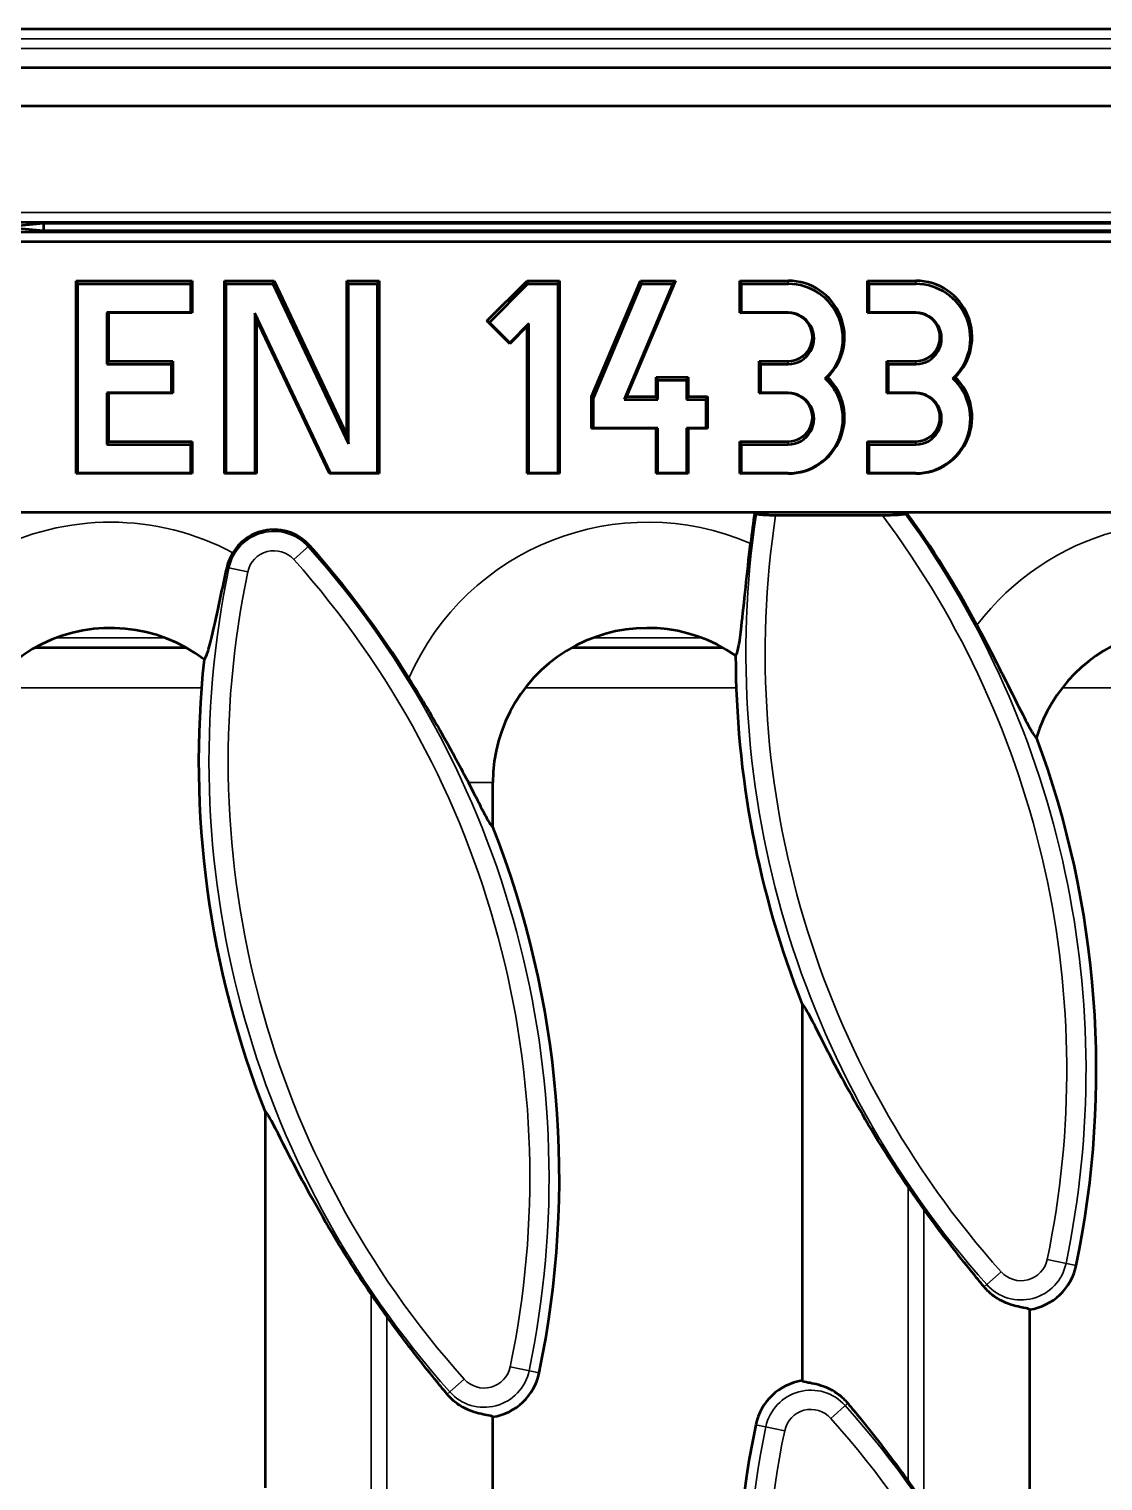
# Model space of a CAD drawing. Header units: millimetres. Extents: x 0 to 1485, y 0 to 1050.
# Drawn here: x 1222.1 to 1277.7, y 500 to 575.2 of the extents above; entities that cross this region are included whole.
import ezdxf

# ---------------------------------------------------------------- set-up
doc = ezdxf.new("R2010")
doc.units = ezdxf.units.MM
doc.header["$LTSCALE"] = 2.5
doc.layers.add('Sichtbar (ISO)', color=7, linetype='Continuous', lineweight=50)
doc.layers.add('Sichtbar schmal (ISO)', color=7, linetype='Continuous', lineweight=35)

msp = doc.modelspace()

# ---------------------------------------------------------------- linework, layer by layer
at = {"layer": 'Sichtbar (ISO)'}
for p, q in [((1448.542, 575.179), (448.542, 575.179)), ((1448.542, 573.179), (448.542, 573.179)), ((1448.542, 571.179), (448.542, 571.179)), ((1215.805, 565.179), (1375.279, 565.179)), ((1220.675, 564.929), (1222.852, 565.127)), ((1222.852, 565.127), (1340.52, 565.127)), ((1222.852, 565.127), (1222.852, 564.732)), ((1218.542, 564.679), (1316.052, 564.679)), ((1222.852, 564.732), (1220.542, 564.941)), ((1368.233, 564.732), (1222.852, 564.732)), ((1218.408, 564.179), (1315.829, 564.179)), ((1224.542, 562.149), (1224.63, 561.99)), ((1224.542, 552.174), (1224.542, 562.149)), ((1224.542, 562.149), (1230.542, 562.149)), ((1230.542, 562.149), (1230.455, 561.99)), ((1230.542, 562.149), (1230.542, 560.486)), ((1232.209, 562.149), (1234.776, 562.149)), ((1232.209, 562.149), (1232.296, 561.99)), ((1232.209, 552.174), (1232.209, 562.149)), ((1234.776, 562.149), (1234.721, 561.99)), ((1234.776, 562.149), (1238.542, 554.169)), ((1238.542, 562.149), (1238.63, 561.99)), ((1238.542, 554.169), (1238.542, 562.149)), ((1238.542, 562.149), (1240.209, 562.149)), ((1240.209, 562.149), (1240.121, 561.99)), ((1240.209, 562.149), (1240.209, 552.174)), ((1245.792, 560.071), (1247.876, 562.149)), ((1247.876, 562.149), (1249.542, 562.149)), ((1247.876, 562.149), (1247.912, 561.99)), ((1249.542, 562.149), (1249.455, 561.99)), ((1249.542, 562.149), (1249.542, 552.174)), ((1251.209, 556.164), (1253.734, 562.149)), ((1255.542, 562.149), (1253.017, 556.164)), ((1253.734, 562.149), (1255.542, 562.149)), ((1253.734, 562.149), (1253.792, 561.99)), ((1255.542, 562.149), (1255.41, 561.99)), ((1258.876, 562.149), (1258.963, 561.99)), ((1258.876, 560.486), (1258.876, 562.149)), ((1258.876, 562.149), (1261.376, 562.149)), ((1265.476, 562.149), (1265.563, 561.99)), ((1265.476, 560.486), (1265.476, 562.149)), ((1265.476, 562.149), (1267.976, 562.149)), ((1224.63, 552.19), (1224.63, 561.99)), ((1224.63, 561.99), (1230.455, 561.99)), ((1230.455, 561.99), (1230.455, 560.502)), ((1232.296, 561.99), (1234.721, 561.99)), ((1232.296, 552.19), (1232.296, 561.99)), ((1234.721, 561.99), (1238.63, 553.708)), ((1238.63, 553.708), (1238.63, 561.99)), ((1238.63, 561.99), (1240.121, 561.99)), ((1240.121, 561.99), (1240.121, 552.19)), ((1245.916, 559.999), (1247.912, 561.99)), ((1247.912, 561.99), (1249.455, 561.99)), ((1249.455, 561.99), (1249.455, 552.19)), ((1251.296, 556.075), (1253.792, 561.99)), ((1255.41, 561.99), (1252.885, 556.005)), ((1253.792, 561.99), (1255.41, 561.99)), ((1258.963, 560.502), (1258.963, 561.99)), ((1258.963, 561.99), (1261.376, 561.99)), ((1265.563, 560.502), (1265.563, 561.99)), ((1265.563, 561.99), (1267.976, 561.99)), ((1230.455, 560.502), (1226.121, 560.502)), ((1226.209, 560.486), (1226.121, 560.502)), ((1226.121, 560.502), (1226.121, 557.834)), ((1230.542, 560.486), (1226.209, 560.486)), ((1226.209, 560.486), (1226.209, 557.993)), ((1230.542, 560.486), (1230.455, 560.502)), ((1237.697, 552.19), (1233.788, 560.473)), ((1233.876, 560.154), (1233.788, 560.473)), ((1233.788, 560.473), (1233.788, 552.19)), ((1237.642, 552.174), (1233.876, 560.154)), ((1233.876, 560.154), (1233.876, 552.174)), ((1245.792, 560.071), (1245.916, 559.999)), ((1246.971, 558.895), (1245.792, 560.071)), ((1246.971, 558.947), (1245.916, 559.999)), ((1247.963, 559.937), (1246.971, 558.947)), ((1247.876, 559.798), (1247.963, 559.937)), ((1247.963, 552.19), (1247.963, 559.937)), ((1258.876, 560.486), (1258.963, 560.502)), ((1261.376, 560.486), (1258.876, 560.486)), ((1261.376, 560.502), (1258.963, 560.502)), ((1265.476, 560.486), (1265.563, 560.502)), ((1267.976, 560.486), (1265.476, 560.486)), ((1267.976, 560.502), (1265.563, 560.502)), ((1247.876, 559.798), (1246.971, 558.895)), ((1247.876, 552.174), (1247.876, 559.798)), ((1246.971, 558.895), (1246.971, 558.947)), ((1226.209, 557.993), (1226.121, 557.834)), ((1226.121, 557.834), (1229.455, 557.834)), ((1226.209, 557.993), (1229.542, 557.993)), ((1229.542, 557.993), (1229.455, 557.834)), ((1229.455, 557.834), (1229.455, 556.346)), ((1229.542, 557.993), (1229.542, 556.33)), ((1259.876, 557.993), (1259.963, 557.834)), ((1259.876, 556.33), (1259.876, 557.993)), ((1259.876, 557.993), (1261.376, 557.993)), ((1259.963, 556.346), (1259.963, 557.834)), ((1259.963, 557.834), (1261.376, 557.834)), ((1266.476, 557.993), (1266.563, 557.834)), ((1266.476, 556.33), (1266.476, 557.993)), ((1266.476, 557.993), (1267.976, 557.993)), ((1266.563, 556.346), (1266.563, 557.834)), ((1266.563, 557.834), (1267.976, 557.834)), ((1254.542, 557.161), (1254.63, 557.003)), ((1254.542, 556.164), (1254.542, 557.161)), ((1254.542, 557.161), (1256.209, 557.161)), ((1254.63, 556.005), (1254.63, 557.003)), ((1254.63, 557.003), (1256.121, 557.003)), ((1256.209, 557.161), (1256.121, 557.003)), ((1256.121, 557.003), (1256.121, 556.005)), ((1256.209, 557.161), (1256.209, 556.164)), ((1229.455, 556.346), (1226.121, 556.346)), ((1226.209, 556.33), (1226.121, 556.346)), ((1226.121, 556.346), (1226.121, 553.678)), ((1229.542, 556.33), (1226.209, 556.33)), ((1226.209, 556.33), (1226.209, 553.837)), ((1229.542, 556.33), (1229.455, 556.346)), ((1251.209, 556.164), (1251.296, 556.075)), ((1251.209, 554.502), (1251.209, 556.164)), ((1251.296, 554.518), (1251.296, 556.075)), ((1253.017, 556.164), (1252.885, 556.005)), ((1253.017, 556.164), (1254.542, 556.164)), ((1254.542, 556.164), (1254.63, 556.005)), ((1256.209, 556.164), (1256.121, 556.005)), ((1256.209, 556.164), (1257.209, 556.164)), ((1257.209, 556.164), (1257.121, 556.005)), ((1257.209, 556.164), (1257.209, 554.502)), ((1259.876, 556.33), (1259.963, 556.346)), ((1261.376, 556.33), (1259.876, 556.33)), ((1261.376, 556.346), (1259.963, 556.346)), ((1266.476, 556.33), (1266.563, 556.346)), ((1267.976, 556.33), (1266.476, 556.33)), ((1267.976, 556.346), (1266.563, 556.346)), ((1252.885, 556.005), (1254.63, 556.005)), ((1256.121, 556.005), (1257.121, 556.005)), ((1257.121, 556.005), (1257.121, 554.518)), ((1226.209, 553.837), (1226.121, 553.678)), ((1226.209, 553.837), (1230.542, 553.837)), ((1230.542, 553.837), (1230.455, 553.678)), ((1230.542, 553.837), (1230.542, 552.174)), ((1238.542, 554.169), (1238.63, 553.708)), ((1251.209, 554.502), (1251.296, 554.518)), ((1254.542, 554.502), (1251.209, 554.502)), ((1254.63, 554.518), (1251.296, 554.518)), ((1254.542, 554.502), (1254.63, 554.518)), ((1254.542, 552.174), (1254.542, 554.502)), ((1254.63, 552.19), (1254.63, 554.518)), ((1257.121, 554.518), (1256.121, 554.518)), ((1256.209, 554.502), (1256.121, 554.518)), ((1256.121, 554.518), (1256.121, 552.19)), ((1257.209, 554.502), (1256.209, 554.502)), ((1256.209, 554.502), (1256.209, 552.174)), ((1257.209, 554.502), (1257.121, 554.518)), ((1258.876, 553.837), (1258.963, 553.678)), ((1258.876, 552.174), (1258.876, 553.837)), ((1258.876, 553.837), (1261.376, 553.837)), ((1265.476, 553.837), (1267.976, 553.837)), ((1265.476, 553.837), (1265.563, 553.678)), ((1265.476, 552.174), (1265.476, 553.837)), ((1226.121, 553.678), (1230.455, 553.678)), ((1230.455, 553.678), (1230.455, 552.19)), ((1258.963, 552.19), (1258.963, 553.678)), ((1258.963, 553.678), (1261.376, 553.678)), ((1265.563, 553.678), (1267.976, 553.678)), ((1265.563, 552.19), (1265.563, 553.678)), ((1224.542, 552.174), (1224.63, 552.19)), ((1230.542, 552.174), (1224.542, 552.174)), ((1230.455, 552.19), (1224.63, 552.19)), ((1230.542, 552.174), (1230.455, 552.19)), ((1232.209, 552.174), (1232.296, 552.19)), ((1233.876, 552.174), (1232.209, 552.174)), ((1233.788, 552.19), (1232.296, 552.19)), ((1233.876, 552.174), (1233.788, 552.19)), ((1237.642, 552.174), (1237.697, 552.19)), ((1240.209, 552.174), (1237.642, 552.174)), ((1240.121, 552.19), (1237.697, 552.19)), ((1240.209, 552.174), (1240.121, 552.19)), ((1247.876, 552.174), (1247.963, 552.19)), ((1249.542, 552.174), (1247.876, 552.174)), ((1249.455, 552.19), (1247.963, 552.19)), ((1249.542, 552.174), (1249.455, 552.19)), ((1254.542, 552.174), (1254.63, 552.19)), ((1256.209, 552.174), (1254.542, 552.174)), ((1256.121, 552.19), (1254.63, 552.19)), ((1256.209, 552.174), (1256.121, 552.19)), ((1258.876, 552.174), (1258.963, 552.19)), ((1261.376, 552.174), (1258.876, 552.174)), ((1261.376, 552.19), (1258.963, 552.19)), ((1265.476, 552.174), (1265.563, 552.19)), ((1267.976, 552.174), (1265.476, 552.174)), ((1267.976, 552.19), (1265.563, 552.19)), ((1220.292, 550.179), (1314.794, 550.179)), ((1266.256, 550.004), (1260.724, 550.004)), ((1222.447, 543.179), (1230.193, 543.179)), ((1250.225, 543.179), (1257.971, 543.179)), ((1246.098, 533.882), (1246.098, 536.179)), ((1262.098, 524.699), (1262.098, 505.23)), ((1234.32, 519.143), (1234.32, 499.674)), ((1273.876, 489.437), (1273.876, 508.907)), ((1246.098, 483.882), (1246.098, 503.351))]:
    msp.add_line(p, q, dxfattribs=at)
for centre, radius, start, end in [((1308.169, 542.835), 49.075, 171.39317, 173.30397), ((1227.804, 521.301), 49.075, 27.98404, 36.04675), ((1234.774, 546.797), 2.475, 41.785, 148.90769), ((1200.026, 515.746), 49.075, 31.76556, 41.785), ((1226.32, 536.179), 8, 52.77023, 180), ((1254.098, 536.179), 8, 55.25884, 180), ((1281.876, 536.179), 8, 52.12771, 162.98103), ((1280.391, 537.279), 49.513, 173.89055, 201.48707), ((1308.169, 542.835), 49.513, 180.09475, 201.48707), ((1227.804, 521.301), 49.513, 348.215, 20.35163), ((1200.026, 515.746), 49.513, 348.215, 21.48707), ((1308.169, 542.835), 49.075, 214.18932, 215.86414), ((1273.422, 511.784), 2.913, 278.9616, 348.215), ((1280.391, 537.279), 49.075, 214.18932, 215.86414), ((1245.644, 506.228), 2.913, 278.9616, 348.215), ((1262.551, 502.353), 2.913, 98.9616, 168.215), ((1308.169, 492.835), 49.513, 168.215, 201.48707), ((1227.804, 471.301), 49.075, 34.18932, 35.86414)]:
    msp.add_arc(centre, radius, start, end, dxfattribs=at)
for centre, major_axis, start_param, end_param in [((1261.376, 559.239), (2.917, 0), 5.487582, 7.853982), ((1267.976, 559.239), (2.917, 0), 5.487582, 7.853982), ((1261.376, 559.168), (2.829, 0), 5.45549, 7.853982), ((1267.976, 559.168), (2.829, 0), 5.45549, 7.853982), ((1261.376, 559.168), (1.337, 0), 4.712389, 7.853982), ((1261.376, 559.239), (1.25, 0), 4.712389, 7.853982), ((1267.976, 559.168), (1.337, 0), 4.712389, 7.853982), ((1267.976, 559.239), (1.25, 0), 4.712389, 7.853982), ((1261.376, 555.083), (2.917, 0), 4.712389, 7.078788), ((1261.376, 555.012), (2.829, 0), 4.712389, 7.110881), ((1267.976, 555.083), (2.917, 0), 4.712389, 7.078788), ((1267.976, 555.012), (2.829, 0), 4.712389, 7.110881), ((1261.376, 555.012), (1.337, 0), 4.712389, 7.853982), ((1261.376, 555.083), (1.25, 0), 4.712389, 7.853982), ((1267.976, 555.012), (1.337, 0), 4.712389, 7.853982), ((1267.976, 555.083), (1.25, 0), 4.712389, 7.853982)]:
    msp.add_ellipse(centre, major_axis=major_axis, ratio=0.997459, start_param=start_param, end_param=end_param, dxfattribs=at)
for points in [[(1263.417, 557.161), (1263.375, 557.138), (1263.333, 557.114), (1263.29, 557.09)], [(1270.017, 557.161), (1269.975, 557.138), (1269.933, 557.114), (1269.89, 557.09)]]:
    msp.add_open_spline(points, degree=3, dxfattribs=at)
for points, weights in [([(1259.729, 550.084), (1259.688, 550.132), (1259.647, 550.179)], [1, 1.0000000012, 1]), ([(1267.483, 550.179), (1267.459, 550.132), (1267.435, 550.084)], [1, 1.00000000322, 1])]:
    msp.add_rational_spline(points, weights, degree=2, dxfattribs=at)
for points, knots in [([(1260.724, 550.004), (1260.599, 550.004), (1260.452, 550.007), (1260.222, 550.015), (1260.099, 550.022), (1259.925, 550.038), (1259.844, 550.048), (1259.762, 550.066), (1259.736, 550.075), (1259.729, 550.084)], [0.4483785, 0.4483785, 0.4483785, 0.4483785, 0.4858796, 0.4858796, 0.5229874, 0.5229874, 0.559931, 0.559931, 0.5885252, 0.5885252, 0.5885252, 0.5885252]), ([(1267.435, 550.084), (1267.431, 550.076), (1267.408, 550.068), (1267.328, 550.05), (1267.241, 550.04), (1267.046, 550.024), (1266.9, 550.017), (1266.614, 550.007), (1266.42, 550.004), (1266.256, 550.004)], [0.0084528, 0.0084528, 0.0084528, 0.0084528, 0.0346287, 0.0346287, 0.0719518, 0.0719518, 0.114495, 0.114495, 0.1636057, 0.1636057, 0.1636057, 0.1636057]), ([(1232.345, 547.304), (1232.37, 547.413), (1232.401, 547.521), (1232.497, 547.783), (1232.568, 547.933), (1232.654, 548.075)], [-0.08390354, -0.08390354, -0.08390354, -0.08390354, -0.04982625, -0.04982625, 0, 0, 0, 0]), ([(1258.657, 542.753), (1258.71, 542.784), (1258.762, 542.941), (1258.862, 543.474), (1258.911, 543.843), (1259.028, 544.853), (1259.098, 545.542), (1259.253, 547.01), (1259.338, 547.781), (1259.429, 548.557)], [-0.8484732, -0.8484732, -0.8484732, -0.8484732, -0.6628382, -0.6628382, -0.4772494, -0.4772494, -0.234485, -0.234485, 0, 0, 0, 0]), ([(1231.16, 542.549), (1231.218, 542.576), (1231.286, 542.727), (1231.445, 543.246), (1231.534, 543.607), (1231.757, 544.586), (1231.896, 545.242), (1232.144, 546.389), (1232.243, 546.842), (1232.345, 547.304)], [-0.8406698, -0.8406698, -0.8406698, -0.8406698, -0.6530424, -0.6530424, -0.465809, -0.465809, -0.2298794, -0.2298794, -0.0860907, -0.0860907, -0.0860907, -0.0860907]), ([(1271.141, 544.329), (1271.425, 543.794), (1271.704, 543.26), (1272.24, 542.218), (1272.496, 541.711), (1273.073, 540.563), (1273.364, 539.977), (1273.76, 539.209), (1273.907, 538.936), (1274.114, 538.606), (1274.184, 538.522), (1274.226, 538.521)], [-0.8445766, -0.8445766, -0.8445766, -0.8445766, -0.6830403, -0.6830403, -0.5211638, -0.5211638, -0.2920581, -0.2920581, -0.132015, -0.132015, 0, 0, 0, 0]), ([(1241.75, 541.581), (1242.43, 540.484), (1243.017, 539.486), (1243.993, 537.771), (1244.457, 536.912), (1244.834, 536.179)], [-0.5030514, -0.5030514, -0.5030514, -0.5030514, -0.2817609, -0.2817609, 0, 0, 0, 0]), ([(1244.834, 536.179), (1245.097, 535.669), (1245.338, 535.19), (1245.67, 534.548), (1245.798, 534.305), (1245.995, 533.972), (1246.065, 533.879), (1246.098, 533.882)], [1.1507526, 1.1507526, 1.1507526, 1.1507526, 1.3328013, 1.3328013, 1.4456698, 1.4456698, 1.5531488, 1.5531488, 1.5531488, 1.5531488]), ([(1267.575, 515.258), (1266.88, 516.282), (1266.176, 517.385), (1264.743, 519.793), (1264.035, 521.098), (1263.083, 522.939), (1262.682, 523.747), (1262.344, 524.368), (1262.27, 524.496), (1262.159, 524.66), (1262.119, 524.701), (1262.098, 524.699)], [3.562475, 3.562475, 3.562475, 3.562475, 3.924729, 3.924729, 4.355561, 4.355561, 4.625893, 4.625893, 4.702196, 4.702196, 4.773128, 4.773128, 4.773128, 4.773128]), ([(1239.797, 509.703), (1239.102, 510.726), (1238.398, 511.83), (1236.965, 514.237), (1236.258, 515.542), (1235.305, 517.383), (1234.905, 518.191), (1234.566, 518.812), (1234.492, 518.94), (1234.381, 519.104), (1234.342, 519.145), (1234.32, 519.143)], [3.562475, 3.562475, 3.562475, 3.562475, 3.924729, 3.924729, 4.355561, 4.355561, 4.625893, 4.625893, 4.702196, 4.702196, 4.773128, 4.773128, 4.773128, 4.773128]), ([(1271.513, 510.078), (1271.307, 510.327), (1271.095, 510.585), (1270.173, 511.724), (1269.438, 512.669), (1268.656, 513.729), (1268.527, 513.905), (1268.398, 514.084)], [0.635921, 0.635921, 0.635921, 0.635921, 0.7360198, 0.7360198, 1.0671166, 1.0671166, 1.1316401, 1.1316401, 1.1316401, 1.1316401]), ([(1273.876, 508.907), (1273.833, 508.942), (1273.726, 508.966), (1273.336, 509.039), (1273.006, 509.098), (1272.506, 509.308), (1272.354, 509.383), (1272.046, 509.575), (1271.891, 509.693), (1271.672, 509.898), (1271.591, 509.984), (1271.513, 510.078)], [1.754995, 1.754995, 1.754995, 1.754995, 1.892647, 1.892647, 2.0720945, 2.0720945, 2.1365308, 2.1365308, 2.2009671, 2.2009671, 2.2396712, 2.2396712, 2.2396712, 2.2396712]), ([(1243.735, 504.523), (1243.529, 504.772), (1243.318, 505.03), (1242.395, 506.168), (1241.66, 507.113), (1240.878, 508.174), (1240.75, 508.35), (1240.621, 508.528)], [0.635921, 0.635921, 0.635921, 0.635921, 0.7360198, 0.7360198, 1.0671166, 1.0671166, 1.1316401, 1.1316401, 1.1316401, 1.1316401]), ([(1262.098, 505.23), (1262.141, 505.195), (1262.248, 505.17), (1262.638, 505.097), (1262.967, 505.039), (1263.467, 504.828), (1263.619, 504.754), (1263.927, 504.561), (1264.082, 504.443), (1264.301, 504.238), (1264.382, 504.152), (1264.46, 504.058)], [1.754995, 1.754995, 1.754995, 1.754995, 1.892647, 1.892647, 2.0720945, 2.0720945, 2.1365308, 2.1365308, 2.2009671, 2.2009671, 2.2396712, 2.2396712, 2.2396712, 2.2396712]), ([(1246.098, 503.351), (1246.055, 503.386), (1245.948, 503.41), (1245.558, 503.484), (1245.229, 503.542), (1244.728, 503.752), (1244.576, 503.827), (1244.269, 504.019), (1244.113, 504.138), (1243.895, 504.343), (1243.813, 504.429), (1243.735, 504.523)], [1.754995, 1.754995, 1.754995, 1.754995, 1.892647, 1.892647, 2.0720945, 2.0720945, 2.1365308, 2.1365308, 2.2009671, 2.2009671, 2.2396712, 2.2396712, 2.2396712, 2.2396712]), ([(1264.46, 504.058), (1264.666, 503.809), (1264.878, 503.551), (1265.801, 502.412), (1266.535, 501.467), (1267.317, 500.407), (1267.446, 500.231), (1267.575, 500.053)], [0.635921, 0.635921, 0.635921, 0.635921, 0.7360198, 0.7360198, 1.0671166, 1.0671166, 1.1316401, 1.1316401, 1.1316401, 1.1316401])]:
    msp.add_open_spline(points, degree=3, knots=knots, dxfattribs=at)
at = {"layer": 'Sichtbar schmal (ISO)'}
for p, q in [((448.542, 574.679), (1448.542, 574.679)), ((1448.542, 574.179), (448.542, 574.179)), ((448.542, 573.154), (1448.542, 573.154)), ((1448.542, 565.679), (448.542, 565.679)), ((1261.376, 562.149), (1261.376, 561.99)), ((1267.976, 562.149), (1267.976, 561.99)), ((1261.376, 560.486), (1261.376, 560.502)), ((1267.976, 560.486), (1267.976, 560.502)), ((1261.376, 557.993), (1261.376, 557.834)), ((1267.976, 557.993), (1267.976, 557.834)), ((1261.376, 556.33), (1261.376, 556.346)), ((1267.976, 556.33), (1267.976, 556.346)), ((1261.376, 553.837), (1261.376, 553.678)), ((1267.976, 553.837), (1267.976, 553.678)), ((1261.376, 552.174), (1261.376, 552.19)), ((1267.976, 552.174), (1267.976, 552.19)), ((1236.619, 548.446), (1235.805, 547.719)), ((1232.345, 547.304), (1233.419, 547.08)), ((1229.104, 543.679), (1223.536, 543.679)), ((1256.882, 543.679), (1251.314, 543.679)), ((1231.026, 541.088), (1220.003, 541.088)), ((1258.687, 541.088), (1247.781, 541.088)), ((1286.976, 541.088), (1275.559, 541.088)), ((1246.098, 536.179), (1244.834, 536.179)), ((1267.575, 500.053), (1267.575, 515.258)), ((1268.398, 514.084), (1268.398, 498.878)), ((1274.776, 511.501), (1276.273, 511.189)), ((1271.513, 510.078), (1272.39, 510.862)), ((1239.797, 494.497), (1239.797, 509.703)), ((1240.621, 508.528), (1240.621, 493.322)), ((1246.999, 505.946), (1248.495, 505.633)), ((1243.735, 504.523), (1244.612, 505.306)), ((1264.46, 504.058), (1263.583, 503.275)), ((1259.7, 502.947), (1261.197, 502.635))]:
    msp.add_line(p, q, dxfattribs=at)
for centre, radius, start, end in [((1308.169, 542.835), 48.98, 171.48885, 221.785), ((1227.804, 521.301), 48.98, 348.215, 35.99013), ((1226.32, 536.179), 13.477, 61.96617, 173.74225), ((1254.098, 536.179), 13.477, 66.69892, 156.37131), ((1308.169, 542.835), 47.984, 171.40725, 221.785), ((1227.804, 521.301), 47.984, 348.215, 36.73978), ((1281.876, 536.179), 13.477, 68.23536, 142.7948), ((1234.774, 546.797), 2.38, 41.785, 168.215), ((1234.774, 546.797), 1.384, 41.785, 168.215), ((1200.026, 515.746), 48.98, 348.215, 41.785), ((1280.391, 537.279), 48.98, 168.215, 221.785), ((1280.391, 537.279), 47.984, 168.215, 221.785), ((1200.026, 515.746), 47.984, 348.215, 41.785), ((1273.422, 511.784), 2.38, 221.785, 348.215), ((1273.422, 511.784), 1.384, 221.785, 348.215), ((1245.644, 506.228), 2.38, 221.785, 348.215), ((1245.644, 506.228), 1.384, 221.785, 348.215), ((1262.551, 502.353), 2.38, 41.785, 168.215), ((1262.551, 502.353), 1.384, 41.785, 168.215), ((1227.804, 471.301), 48.98, 348.215, 41.785), ((1308.169, 492.835), 48.98, 168.215, 221.785), ((1227.804, 471.301), 47.984, 348.215, 41.785), ((1308.169, 492.835), 47.984, 168.215, 221.785)]:
    msp.add_arc(centre, radius, start, end, dxfattribs=at)

doc.saveas('drawing.dxf')
